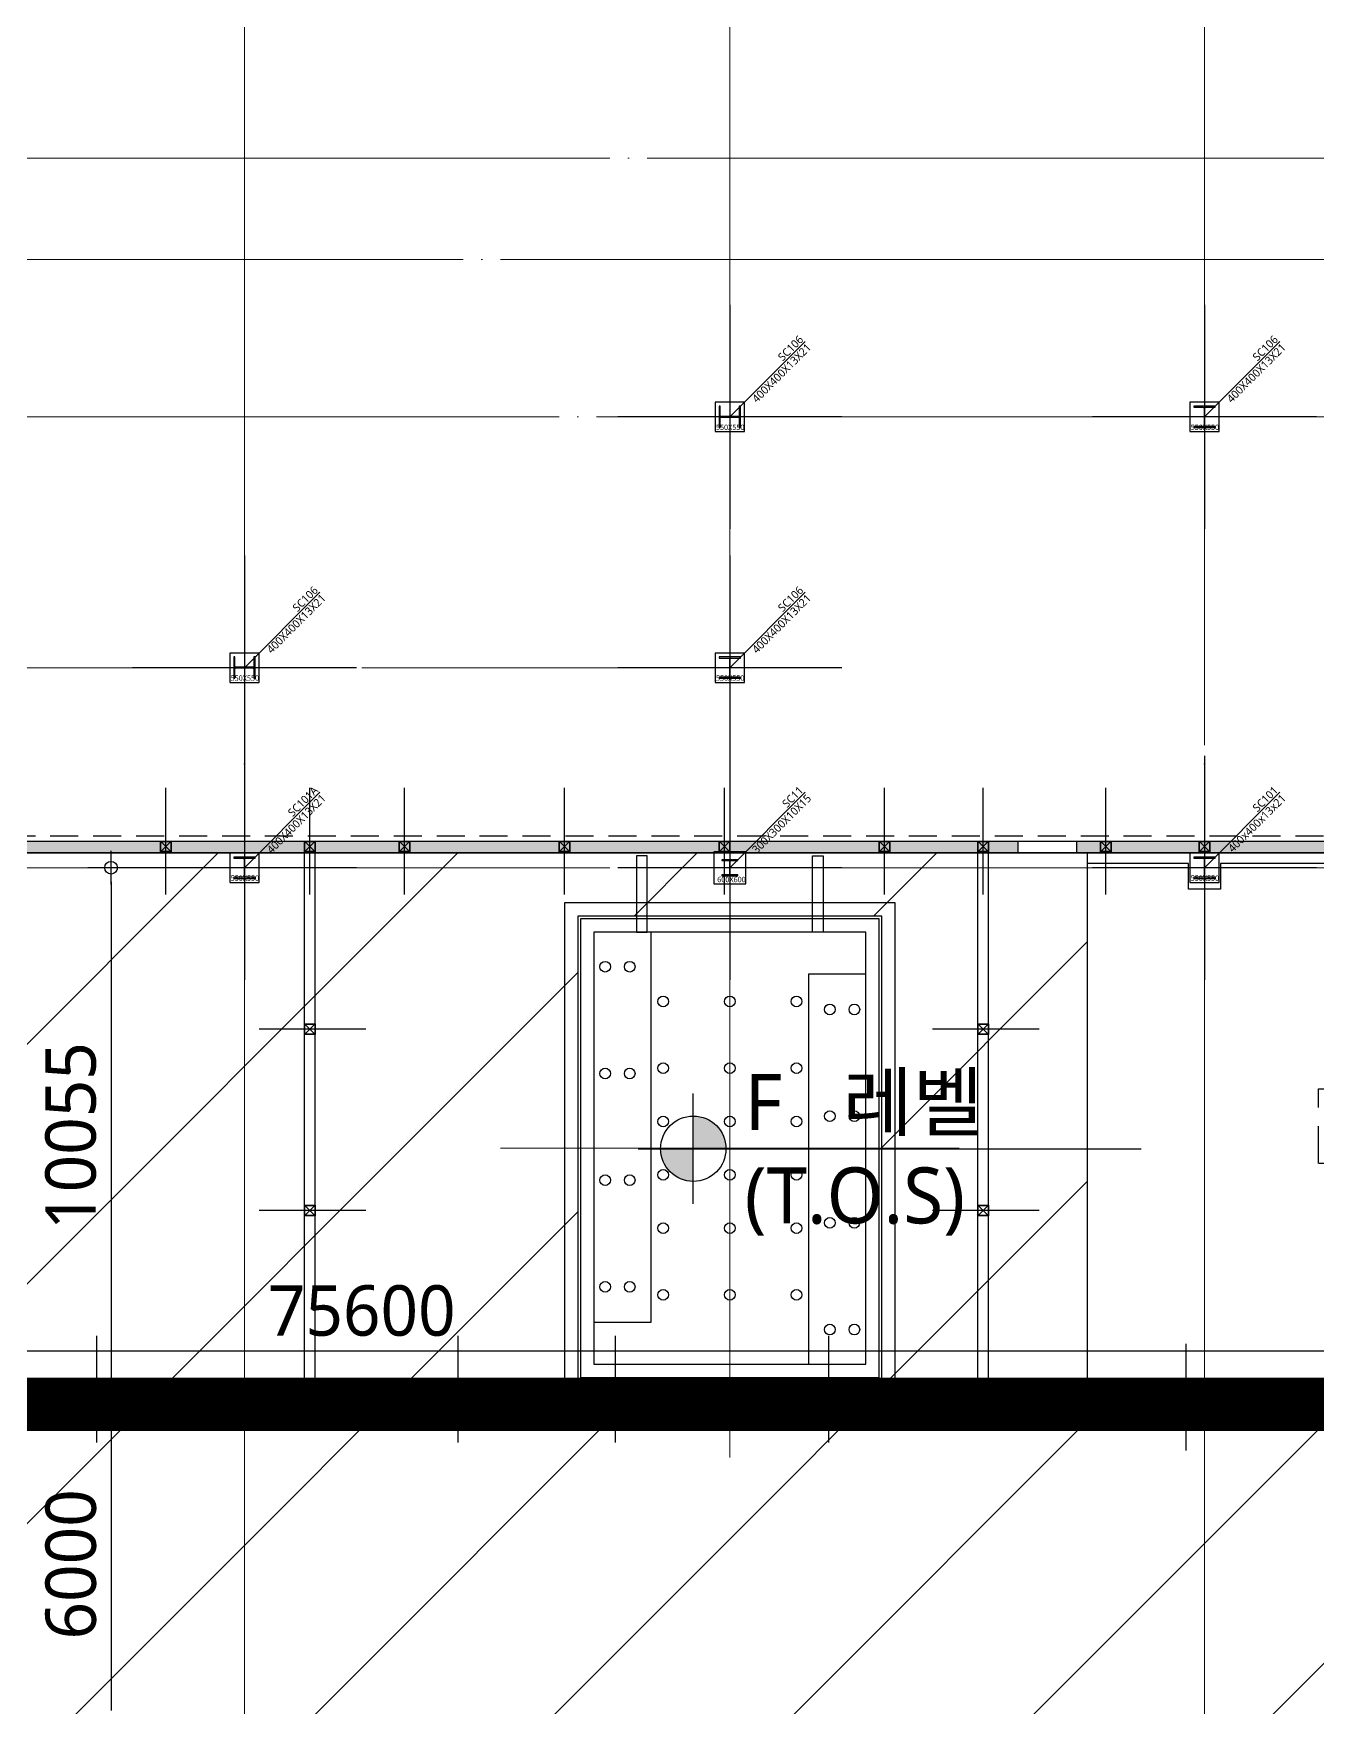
# Model space of a CAD drawing. Header units: millimetres. Extents: x -17369 to 294000, y -718917 to 220315.
# Drawn here: x 91395 to 115470, y 141704 to 173078 of the extents above; entities that cross this region are included whole.
import ezdxf
from ezdxf.enums import TextEntityAlignment as Align

# ---------------------------------------------------------------- set-up
doc = ezdxf.new("R2010")
doc.units = ezdxf.units.MM
doc.header["$LTSCALE"] = 350
for name, pattern in [('CEN', [62, 60, -1, 0, -1]), ('H1', [1, 0.5, -0.5]), ('H12', [3, 2, -1]), ('X-200-S-COL$0$CEN', [62, 60, -1, 0, -1]), ('X-200-S-COL$0$HID', [2.3, 1.5, -0.8])]:
    doc.linetypes.add(name, pattern=pattern)
doc.layers.get('Defpoints').update_dxf_attribs({"color": 181})
for name, color, linetype in [('0-THK300 RC SFRC SLAB영역', 2, 'H12'), ('0-하중영역-AGV', 1, 'H1'), ('0_RC-SLAB', 7, 'Continuous'), ('0_SFRC-SLAB', 3, 'Continuous'), ('CEN', 1, 'CEN'), ('Dims', 1, 'Continuous'), ('level P', 7, 'Continuous'), ('PD', 6, 'Continuous'), ('PERI-OUT', 9, 'Continuous'), ('Sol', 253, 'Continuous'), ('title', 7, 'Continuous'), ('X-200-S-COL$0$2', 2, 'Continuous'), ('X-200-S-COL$0$8', 8, 'Continuous'), ('X-200-S-COL$0$Cen', 1, 'X-200-S-COL$0$CEN'), ('X-200-S-COL$0$CenA', 13, 'X-200-S-COL$0$CEN'), ('X-200-S-COL$0$CenB', 5, 'X-200-S-COL$0$CEN'), ('X-200-S-COL$0$H-Col', 3, 'Continuous'), ('X-200-S-COL$0$PIT', 7, 'Continuous'), ('X-200-S-COL$0$STUD', 4, 'Continuous')]:
    doc.layers.add(name, color=color, linetype=linetype)
for name, color, linetype, plot in [('X-200-S-COL$0$P-Line', 144, 'Continuous', False), ('X-200-S-COL$0$PERI-OUT', 17, 'Continuous', False), ('X-200-S-COL$0$S-NAME', 144, 'Continuous', False)]:
    doc.layers.add(name, color=color, linetype=linetype, plot=plot)
doc.styles.add('X-200-S-COL$0$맑은고딕', font='malgun.ttf')
doc.styles.add('맑은고딕', font='malgun.ttf')

# ---------------------------------------------------------------- blocks, each defined once
blk = doc.blocks.new('X-200-S-COL$0$1F GRID_231010')
at = {"layer": 'X-200-S-COL$0$Cen', "lineweight": 0}
for p, q in [((35900, 23300), (35900, -123050)), ((53900, 23300), (53900, -123050)), ((172950, 13300), (-22950, 13300)), ((172950, 0), (-22950, 0))]:
    blk.add_line(p, q, dxfattribs=at)
at = {"layer": 'X-200-S-COL$0$CenA', "lineweight": 0}
for p, q in [((45000, -1500), (45000, 23300)), ((83400, 11400), (16400, 11400)), ((63500, 8450), (16400, 8450)), ((16400, 3750), (46500, 3750))]:
    blk.add_line(p, q, dxfattribs=at)
blk = doc.blocks.new('X-200-S-COL$0$H-400x400x13x21')
at = {"color": 0}
blk.add_lwpolyline([(200, -200), (200, -179), (28.5, -179, -0.4142136), (6.5, -157), (6.5, 157, -0.4142136), (28.5, 179), (200, 179), (200, 200), (-200, 200), (-200, 179), (-28.5, 179, -0.4142136), (-6.5, 157), (-6.5, -157, -0.4142136), (-28.5, -179), (-200, -179), (-200, -200)], format="xyb", close=True, dxfattribs=at)
blk = doc.blocks.new('X-200-S-COL$0$H-300x300x10x15')
at = {"color": 0, "linetype": 'ByBlock', "ltscale": 0.5}
blk.add_lwpolyline([(23, -135, -0.414214), (5, -117), (5, 117, -0.414214), (23, 135), (150, 135), (150, 150), (-150, 150), (-150, 135), (-23, 135, -0.414214), (-5, 117), (-5, -117, -0.414214), (-23, -135), (-150, -135), (-150, -150), (150, -150), (150, -135)], format="xyb", close=True, dxfattribs=at)
blk = doc.blocks.new('X-200-S-COL$0$1F COLUMN_231010')
at = {"layer": 'X-200-S-COL$0$H-Col', "color": 0}
for name, p, rotation in [('X-200-S-COL$0$H-400x400x13x21', (104450, 165893), 90), ('X-200-S-COL$0$H-400x400x13x21', (95350, 161193), 90), ('X-200-S-COL$0$H-300x300x10x15', (104450, 157443), 180)]:
    blk.add_blockref(name, p, dxfattribs=dict(at, rotation=rotation))
for p in [(113350, 165893), (104450, 161193), (95350, 157443), (113350, 157443)]:
    blk.add_blockref('X-200-S-COL$0$H-400x400x13x21', p, dxfattribs=at)
blk = doc.blocks.new('X-200-S-COL$0$S-NAME')
at = {"layer": 'X-200-S-COL$0$S-NAME', "color": 0}
blk.add_line((0, 0), (2000, 0), dxfattribs=at)
at = {"layer": 'X-200-S-COL$0$S-NAME', "color": 0, "style": 'X-200-S-COL$0$맑은고딕'}
for p in [(2000, 105), (2000, -105)]:
    blk.add_attdef('.', text='', height=150, rotation=359.9949, dxfattribs=at).set_placement(p, align=Align.MIDDLE_RIGHT)
blk = doc.blocks.new('X-200-S-COL$0$PERIMITER_231026')
at = {"layer": 'X-200-S-COL$0$PERI-OUT'}
for points in [[(140800, 167343), (140800, 171293), (177580, 171293), (177580, 176343), (200030, 179093), (224980, 179093), (224980, 150943), (222400, 150943), (222400, 54231), (217203, 49143), (207930, 49143), (207930, 39143), (58950, 39143), (58950, 49143), (45650, 49143), (45650, 98043), (39480, 98043), (39480, 139943), (49950, 139943), (49950, 157943), (120950, 157943), (120950, 169343), (135850, 169343), (135850, 167343)], [(141020, 167123), (141020, 171073), (177800, 171073), (177800, 176148), (200043, 178873), (224760, 178873), (224760, 151163), (222230, 151163), (222230, 54303), (217134, 49313), (207710, 49313), (207710, 39363), (59170, 39363), (59170, 49363), (45870, 49363), (45870, 98263), (39650, 98263), (39650, 139723), (50170, 139723), (50170, 157723), (121120, 157723), (121125, 169173), (135680, 169173), (135680, 167123)]]:
    blk.add_lwpolyline(points, dxfattribs=at)
blk = doc.blocks.new('X-200-S-COL$0$A$C5893b58b')
at = {"layer": 'X-200-S-COL$0$2', "color": 6}
blk.add_lwpolyline([(-3100, -9950), (2500, -9950), (2500, -1350), (-3100, -1350)], close=True, dxfattribs=at)
at = {"layer": 'X-200-S-COL$0$8'}
for centre in [(-2636, -2250), (-2176, -2250), (-1550, -2900), (-300, -2900), (950, -2900), (1576, -3050), (2036, -3050), (-1550, -4150), (-300, -4150), (950, -4150), (-2636, -4250), (-2176, -4250), (1576, -5050), (2036, -5050), (-1550, -5150), (-300, -5150), (950, -5150), (-2636, -6250), (-2176, -6250), (-1550, -6150), (-300, -6150), (950, -6150), (-1550, -7150), (-300, -7150), (950, -7150), (1576, -7050), (2036, -7050), (-2636, -8250), (-2176, -8250), (-1550, -8400), (-300, -8400), (950, -8400), (1576, -9050), (2036, -9050)]:
    blk.add_circle(centre, 100, dxfattribs=at)
at = {"layer": 'X-200-S-COL$0$CenA', "lineweight": 0}
for p, q in [((-300, -11450), (-300, 150)), ((4000, -5650), (-4600, -5650))]:
    blk.add_line(p, q, dxfattribs=at)
at = {"layer": 'X-200-S-COL$0$PIT', "color": 4}
for points in [[(-2050, -1600), (-1850, -1600), (-1850, -170), (-2050, -170)], [(1450, -1600), (1250, -1600), (1250, -170), (1450, -170)]]:
    blk.add_lwpolyline(points, close=True, dxfattribs=at)
at = {"layer": 'X-200-S-COL$0$PIT', "color": 6, "linetype": 'ByBlock'}
blk.add_lwpolyline([(-3400, -10250), (2800, -10250), (2800, -1050), (-3400, -1050)], close=True, dxfattribs=at)
at = {"layer": 'X-200-S-COL$0$PIT'}
for points in [[(-3150, -10000), (2550, -10000), (2550, -1300), (-3150, -1300)], [(-2850, -9700), (2250, -9700), (2250, -1600), (-2850, -1600)]]:
    blk.add_lwpolyline(points, close=True, dxfattribs=at)
at = {"layer": 'X-200-S-COL$0$PIT', "color": 4}
for points in [[(-1780, -1600), (-1780, -8915), (-2850, -8915)], [(1180, -9700), (1180, -2385), (2250, -2385)]]:
    blk.add_lwpolyline(points, dxfattribs=at)
blk = doc.blocks.new('X-200-S-COL$0$Stud')
at = {"color": 250}
for p, q in [((-94, -94), (94, 94)), ((-94, 94), (94, -94))]:
    blk.add_line(p, q, dxfattribs=at)
blk.add_lwpolyline([(100, -100), (-100, -100), (-100, 100), (100, 100)], close=True)
at = {"color": 6}
blk.add_lwpolyline([(94, -94), (-94, -94), (-94, 94), (94, 94)], close=True, dxfattribs=at)
blk = doc.blocks.new('X-200-S-COL$0$Stud-100x100x6')
at = {"color": 250}
for p, q in [((44, -44), (-44, 44)), ((-44, -44), (44, 44))]:
    blk.add_line(p, q, dxfattribs=at)
blk.add_lwpolyline([(50, 50), (50, -50), (-50, -50), (-50, 50)], close=True)
at = {"color": 6}
blk.add_lwpolyline([(44, 44), (44, -44), (-44, -44), (-44, 44)], close=True, dxfattribs=at)
blk = doc.blocks.new('X-200-S-COL$0$1F STUD_231010')
at = {"layer": 'X-200-S-COL$0$CenB'}
for p, q in [((93875, 156943), (93875, 158943)), ((96575, 156943), (96575, 158943)), ((98350, 156943), (98350, 158943)), ((101350, 156943), (101350, 158943)), ((104350, 156943), (104350, 158943)), ((107350, 156943), (107350, 158943)), ((109200, 156943), (109200, 158943)), ((111500, 156943), (111500, 158943)), ((97625, 154418), (95625, 154418)), ((110250, 154418), (108250, 154418)), ((97625, 151018), (95625, 151018)), ((110250, 151018), (108250, 151018)), ((92575, 148668), (92575, 146668)), ((99350, 148668), (99350, 146668)), ((102300, 148668), (102300, 146668)), ((106300, 148668), (106300, 146668)), ((113000, 148518), (113000, 146518)), ((97625, 147618), (95625, 147618)), ((110250, 147618), (108250, 147618))]:
    blk.add_line(p, q, dxfattribs=at)
at = {"layer": 'X-200-S-COL$0$STUD'}
for name, p in [('X-200-S-COL$0$Stud', (93875, 157843)), ('X-200-S-COL$0$Stud', (96575, 157843)), ('X-200-S-COL$0$Stud', (98350, 157843)), ('X-200-S-COL$0$Stud', (101350, 157843)), ('X-200-S-COL$0$Stud', (104350, 157843)), ('X-200-S-COL$0$Stud', (107350, 157843)), ('X-200-S-COL$0$Stud', (109200, 157843)), ('X-200-S-COL$0$Stud', (111500, 157843)), ('X-200-S-COL$0$Stud', (113350, 157843)), ('X-200-S-COL$0$Stud-100x100x6', (113000, 147568))]:
    blk.add_blockref(name, p, dxfattribs=at)
at = {"layer": 'X-200-S-COL$0$STUD', "rotation": 90}
for p in [(96575, 154418), (109200, 154418), (96575, 151018), (109200, 151018), (92575, 147618), (96575, 147618), (99350, 147618), (102300, 147618), (109200, 147618)]:
    blk.add_blockref('X-200-S-COL$0$Stud', p, dxfattribs=at)
at = {"layer": 'X-200-S-COL$0$STUD', "xscale": -0.9999999999999996, "rotation": 270}
blk.add_blockref('X-200-S-COL$0$Stud', (106300, 147618), dxfattribs=at)
blk = doc.blocks.new('DIMDOT')
at = {"color": 0, "linetype": 'ByBlock'}
blk.add_line((-1.2, 0), (1.2, 0), dxfattribs=at)
at = {"color": 3}
blk.add_circle((0, 0), 0.45, dxfattribs=at)

msp = doc.modelspace()

# ---------------------------------------------------------------- hatches: boundary and pattern name
at = {"linetype": 'ByBlock'}
h = msp.add_hatch(color=256, dxfattribs=at)
h.paths.add_polyline_path([(103766.3, 152789.2), (103766.3, 152176.7), (104378.8, 152176.7, 0.4142136)])
h.paths.add_polyline_path([(103766.3, 152176.7), (103153.8, 152176.7, 0.4142136), (103766.3, 151564.2)])
at = {"layer": '0-THK300 RC SFRC SLAB영역', "linetype": 'ByBlock'}
h = msp.add_hatch(dxfattribs=at)
h.set_pattern_fill('ANSI31', color=256, scale=1000)
h.paths.add_polyline_path([(59750, 157722.6), (111150, 157722.6), (111150, 147517.6), (112250, 147517.6), (112250, 147717.6), (117200, 147717.6), (117200, 147517.6), (118300, 147517.6), (118300, 151902.6), (115490, 151902.6), (115490, 153297.6), (118300, 153297.6), (118300, 157722.6), (121120, 157722.6), (121120, 169172.6), (135680, 169172.6), (135680, 157442.6), (207430, 157442.6), (207430, 139342.6), (222230, 139342.6), (222230, 128092.6), (207430, 128092.6), (207430, 123542.6), (141350, 123542.6), (141350, 107852.6), (141435, 107852.6), (141435, 104082.6), (140835, 104082.6), (140835, 95552.6), (141045.3, 95552.6), (141348.7, 95249.2), (141348.5, 85542.6), (66850, 85542.6), (66850, 92842.6), (75300, 92842.6), (75300, 95742.6), (76900, 95742.6), (76900, 108742.6), (75300, 108742.6), (75300, 111342.6), (76900, 111342.6), (76900, 127342.6), (81680, 127342.6), (135150, 127342.6), (135150, 132742.6), (135150, 137642.6), (135150, 141387.6), (65650, 141387.6), (65650, 139142.6), (59750, 139142.6)])
h.paths.add_polyline_path([(118650, 92347.6), (118650, 111547.6), (126800, 111547.6), (126800, 110947.6), (132650, 110947.6), (132650, 105447.6), (130950, 105447.6), (130950, 97247.6), (132650, 97247.6), (132650, 92947.6), (126800, 92947.6), (126800, 92347.6)], flags=16)
h.paths.add_polyline_path([(101600, 156537.6), (101600, 147837.6), (107300, 147837.6), (107300, 156537.6)], flags=16)
at = {"layer": 'Sol'}
h = msp.add_hatch(color=256, dxfattribs=at)
h.dxf.hatch_style = 1
h.paths.add_polyline_path([(118570, 39362.6), (116250, 39362.6), (116250, 39142.6), (118570, 39142.6)])
h.paths.add_polyline_path([(174720, 39362.6), (172550, 39362.6), (172550, 39142.6), (174720, 39142.6)])
h.paths.add_polyline_path([(170450, 39362.6), (170450, 39142.6), (171450, 39142.6), (171450, 39362.6)])
h.paths.add_polyline_path([(163550, 39362.6), (163550, 39142.6), (165450, 39142.6), (165450, 39362.6)])
h.paths.add_polyline_path([(162450, 39142.6), (162450, 39362.6), (129130, 39362.6), (129130, 39142.6)])
h.paths.add_polyline_path([(73450, 39362.6), (73450, 39142.6), (115150, 39142.6), (115150, 39362.6)])
h.paths.add_polyline_path([(56150, 49362.6), (56150, 49142.6), (57350, 49142.6), (57350, 49362.6)])
h.paths.add_polyline_path([(45870, 60442.6), (45650, 60442.6), (45650, 49142.6), (52150, 49142.6), (52150, 49362.6), (45870, 49362.6)])
h.paths.add_polyline_path([(45870, 71042.6), (45650, 71042.6), (45650, 62442.6), (45870, 62442.6)])
h.paths.add_polyline_path([(45870, 79642.6), (45650, 79642.6), (45650, 76042.6), (45870, 76042.6)])
h.paths.add_polyline_path([(44800, 98262.6), (44800, 98042.6), (45650, 98042.6), (45650, 80742.6), (45870, 80742.6), (45870, 98262.6)])
h.paths.add_polyline_path([(45800, 139942.6), (45800, 139722.6), (46500, 139722.6), (46500, 139942.6)])
h.paths.add_polyline_path([(40800, 139722.6), (40800, 139942.6), (39480, 139942.6), (39480, 98042.6), (40800, 98042.6), (40800, 98262.6), (39650, 98262.6), (39650, 139722.6)])
h.paths.add_polyline_path([(50170, 145142.6), (49950, 145142.6), (49950, 139942.6), (47600, 139942.6), (47600, 139722.6), (50170, 139722.6)])
h.paths.add_polyline_path([(50170, 147842.6), (49950, 147842.6), (49950, 146942.6), (50170, 146942.6)])
h.paths.add_polyline_path([(50170, 155042.6), (49950, 155042.6), (49950, 148742.6), (50170, 148742.6)])
h.paths.add_polyline_path([(67250, 157722.6), (67250, 157942.6), (49950, 157942.6), (49950, 156842.6), (50170, 156842.6), (50170, 157722.6)])
h.paths.add_polyline_path([(109850, 157722.6), (109850, 157942.6), (68350, 157942.6), (68350, 157722.6)])
h.paths.add_polyline_path([(135680, 167122.6), (136250, 167122.6), (136250, 167342.6), (135850, 167342.6), (135850, 169342.6), (120950, 169342.6), (120950, 166167.6), (121120, 166167.6), (121120, 169172.6), (135680, 169172.6)])
h.paths.add_polyline_path([(137850, 167342.6), (137350, 167342.6), (137350, 167122.6), (137850, 167122.6)])
h.paths.add_polyline_path([(177800, 171942.6), (177580, 171942.6), (177580, 171292.6), (140800, 171292.6), (140800, 167342.6), (140350, 167342.6), (140350, 167122.6), (141020, 167122.6), (141020, 171072.6), (177800, 171072.6)])
h.paths.add_polyline_path([(224760, 177842.6), (224980, 177842.6), (224980, 179092.6), (200030, 179092.6), (177580, 176342.6), (177580, 175342.6), (177800, 175342.6), (177800, 176147.9), (200043.4, 178872.6), (224760, 178872.6)])
h.paths.add_polyline_path([(207930, 45742.6), (207710, 45742.6), (207710, 39362.6), (185280, 39362.6), (185280, 39142.6), (207930, 39142.6)])
h.paths.add_polyline_path([(208030, 49142.6), (208030, 49312.6), (207710, 49312.6), (207710, 46842.6), (207930, 46842.6), (207930, 49142.6)])
h.paths.add_polyline_path([(222400, 64617.6), (222230, 64617.6), (222230, 54302.5), (217133.9, 49312.6), (209130, 49312.6), (209130, 49142.6), (217203.3, 49142.6), (222400, 54231)])
h.paths.add_polyline_path([(222400, 89467.6), (222230, 89467.6), (222230, 66617.6), (222400, 66617.6)])
h.paths.add_polyline_path([(222400, 97617.6), (222230, 97617.6), (222230, 91467.6), (222400, 91467.6)])
h.paths.add_polyline_path([(222400, 107467.6), (222230, 107467.6), (222230, 100417.6), (222400, 100417.6)])
h.paths.add_polyline_path([(222400, 144167.6), (222230, 144167.6), (222230, 109467.6), (222400, 109467.6)])
h.paths.add_polyline_path([(222230, 145267.6), (222400, 145267.6), (222400, 150942.6), (224980, 150942.6), (224980, 172842.6), (224760, 172842.6), (224760, 151162.6), (222230, 151162.6)])
h.paths.add_polyline_path([(67350, 39362.6), (67350, 39142.6), (69450, 39142.6), (69450, 39362.6)])
h.paths.add_polyline_path([(66250, 39142.6), (66250, 39362.6), (59170, 39362.6), (59170, 49362.6), (58450, 49362.6), (58450, 49142.6), (58950, 49142.6), (58950, 39142.6)])
h.paths.add_polyline_path([(120950, 160967.6), (121120, 160967.6), (121120, 164167.6), (120950, 164167.6)])
h.paths.add_polyline_path([(121120, 159867.6), (120950, 159867.6), (120950, 157942.6), (110950, 157942.6), (110950, 157722.6), (121120, 157722.6)])

# ---------------------------------------------------------------- linework, layer by layer
at = {"linetype": 'ByBlock'}
msp.add_line((103766.3, 151144.2), (103766.3, 153209.2), dxfattribs=at)
msp.add_circle((103766.3, 152176.7), 612.5, dxfattribs=at)
at = {"layer": '0-THK300 RC SFRC SLAB영역'}
msp.add_lwpolyline([(59750, 157722.6), (111150, 157722.6), (111150, 147517.6), (112250, 147517.6), (112250, 147717.6), (117200, 147717.6), (117200, 147517.6), (118300, 147517.6), (118300, 151902.6), (115490, 151902.6), (115490, 153297.6), (118300, 153297.6), (118300, 157722.6), (121120, 157722.6), (121120, 169172.6), (135680, 169172.6), (135680, 157442.6), (207430, 157442.6)], dxfattribs=at)
at = {"layer": '0-THK300 RC SFRC SLAB영역', "linetype": 'ByBlock'}
for points in [[(59750, 157722.6), (111150, 157722.6)], [(111150, 157722.6), (111150, 147517.6)], [(101600, 156537.6), (101600, 147837.6)], [(107300, 156537.6), (101600, 156537.6)], [(107300, 147837.6), (107300, 156537.6)], [(101600, 147837.6), (107300, 147837.6)], [(111150, 147517.6), (112250, 147517.6)], [(112250, 147717.6), (117200, 147717.6)], [(112250, 147517.6), (112250, 147717.6)]]:
    msp.add_lwpolyline(points, dxfattribs=at)
at = {"layer": '0-THK300 RC SFRC SLAB영역'}
msp.add_lwpolyline([(101600, 156537.6), (101600, 147837.6), (107300, 147837.6), (107300, 156537.6)], close=True, dxfattribs=at)
at = {"layer": '0-하중영역-AGV', "linetype": 'ByBlock', "const_width": 1000}
msp.add_lwpolyline([(45870, 70542.6), (45870, 98042.6), (56950, 98042.6), (56950, 103847.6), (59650, 103847.6), (59650, 139142.6), (59750, 139142.6), (59750, 147387.6), (135350, 147387.6), (135350, 155387.6), (141350, 155387.6), (141350, 121542.6), (189430, 121542.6)], dxfattribs=at)
at = {"layer": '0_RC-SLAB'}
for p, q in [((118500, 157722.6), (88475, 157722.6)), ((88475, 147387.6), (118500, 147387.6))]:
    msp.add_line(p, q, dxfattribs=at)
at = {"layer": '0_RC-SLAB', "color": 4}
for p, q in [((113050, 157522.6), (111150, 157522.6)), ((111150, 157522.6), (111150, 147517.6)), ((113050, 157042.6), (113050, 157522.6)), ((118300, 157522.6), (113650, 157522.6)), ((113650, 157522.6), (113650, 157042.6)), ((113650, 157042.6), (113050, 157042.6)), ((111150, 147517.6), (112250, 147517.6)), ((112250, 147517.6), (112250, 147717.6)), ((112250, 147717.6), (117200, 147717.6))]:
    msp.add_line(p, q, dxfattribs=at)
at = {"layer": '0_SFRC-SLAB'}
msp.add_line((118500, 147387.6), (88475, 147387.6), dxfattribs=at)
at = {"layer": 'CEN'}
for p, q in [((104450, 167992.6), (104450, 163792.6)), ((113350, 167992.6), (113350, 163792.6)), ((106550, 165892.6), (102350, 165892.6)), ((115450, 165892.6), (111250, 165892.6)), ((95350, 163292.6), (95350, 159092.6)), ((104450, 163292.6), (104450, 159092.6)), ((97450, 161192.6), (93250, 161192.6)), ((106550, 161192.6), (102350, 161192.6)), ((95350, 159542.6), (95350, 155342.6)), ((104450, 159542.6), (104450, 155342.6)), ((113350, 159542.6), (113350, 155342.6)), ((97450, 157442.6), (93250, 157442.6)), ((106550, 157442.6), (102350, 157442.6)), ((115450, 157442.6), (111250, 157442.6))]:
    msp.add_line(p, q, dxfattribs=at)
at = {"layer": 'Dims', "color": 1, "transparency": 16777216}
for p, q in [((94850, 157442.6), (92412.5, 157442.6)), ((92850, 157180.1), (92850, 147650.1)), ((60012.5, 148387.6), (135087.5, 148387.6)), ((94850, 147387.6), (92412.5, 147387.6)), ((94850, 147387.6), (92412.5, 147387.6)), ((92850, 147125.1), (92850, 141650.1))]:
    msp.add_line(p, q, dxfattribs=at)
at = {"layer": 'PD'}
for points in [[(104175, 165617.6), (104725, 165617.6), (104725, 166167.6), (104175, 166167.6)], [(113075, 165617.6), (113625, 165617.6), (113625, 166167.6), (113075, 166167.6)], [(95075, 160917.6), (95625, 160917.6), (95625, 161467.6), (95075, 161467.6)], [(104175, 160917.6), (104725, 160917.6), (104725, 161467.6), (104175, 161467.6)], [(95075, 157167.6), (95625, 157167.6), (95625, 157717.6), (95075, 157717.6)], [(104150, 157142.6), (104750, 157142.6), (104750, 157742.6), (104150, 157742.6)], [(113075, 157167.6), (113625, 157167.6), (113625, 157717.6), (113075, 157717.6)]]:
    msp.add_lwpolyline(points, close=True, dxfattribs=at)
at = {"layer": 'PERI-OUT'}
for p, q in [((49950, 157942.6), (120950, 157942.6)), ((109850, 157942.6), (109850, 157722.6)), ((110950, 157942.6), (110950, 157722.6)), ((50170, 157722.6), (121120, 157722.6))]:
    msp.add_line(p, q, dxfattribs=at)
at = {"layer": 'title'}
msp.add_line((102733.7, 152176.7), (112166.3, 152176.7), dxfattribs=at)
at = {"layer": 'X-200-S-COL$0$P-Line'}
for p, q in [((96475, 147517.6), (96475, 157942.6)), ((96675, 147517.6), (96675, 157942.6)), ((109100, 147517.6), (109100, 157942.6)), ((109300, 147517.6), (109300, 157942.6))]:
    msp.add_line(p, q, dxfattribs=at)
at = {"layer": 'X-200-S-COL$0$P-Line', "color": 253, "linetype": 'X-200-S-COL$0$HID'}
msp.add_lwpolyline([(222500, 54189), (217244.1, 49042.6), (208030, 49042.6), (208030, 39022.6), (58850, 39022.6), (58850, 49042.6), (45550, 49042.6), (45550, 97942.6), (39380, 97942.6), (39380, 140042.6), (49850, 140042.6), (49850, 158042.6), (120850, 158042.6), (120850, 169442.6), (135950, 169442.6), (135950, 167442.6), (140700, 167442.6), (140700, 171392.6), (177480, 171392.6), (177480, 176431.1), (200023.9, 179192.6), (225080, 179192.6), (225080, 150842.6), (222500, 150842.6)], close=True, dxfattribs=at)
at = {"layer": 'X-200-S-COL$0$P-Line'}
msp.add_lwpolyline([(88475, 157942.6), (88475, 147517.6), (118500, 147517.6), (118500, 157942.6)], dxfattribs=at)

# ---------------------------------------------------------------- block references
msp.add_blockref('X-200-S-COL$0$A$C5893b58b', (104750, 157837.6))
at = {"layer": 'Dims', "color": 1, "transparency": 16777216, "xscale": 262.5, "yscale": 262.5, "zscale": 262.5}
for p, rotation in [((92850, 157442.6), 90), ((92850, 147387.6), 90), ((92850, 147387.6), 270)]:
    msp.add_blockref('DIMDOT', p, dxfattribs=dict(at, rotation=rotation))
at = {"layer": 'X-200-S-COL$0$Cen', "lineweight": 0}
msp.add_blockref('X-200-S-COL$0$1F GRID_231010', (59450, 157442.6), dxfattribs=at)
at = {"layer": 'X-200-S-COL$0$H-Col'}
msp.add_blockref('X-200-S-COL$0$1F COLUMN_231010', (0, 0), dxfattribs=at)
at = {"layer": 'X-200-S-COL$0$PERI-OUT'}
msp.add_blockref('X-200-S-COL$0$PERIMITER_231026', (0, 0), dxfattribs=at)
at = {"layer": 'X-200-S-COL$0$S-NAME'}
ref = msp.add_blockref('X-200-S-COL$0$S-NAME', (104450, 165892.6), dxfattribs=dict(at, rotation=45.00000000000001))
ref.add_attrib('.', '400X400X13X21', dxfattribs={"color": 0, "height": 150, "rotation": 44.99494, "style": 'X-200-S-COL$0$맑은고딕'}).set_placement((105938.2, 167232.6), align=Align.MIDDLE_RIGHT)
ref.add_attrib('.', 'SC106', dxfattribs={"color": 0, "height": 150, "rotation": 44.99494, "style": 'X-200-S-COL$0$맑은고딕'}).set_placement((105789.9, 167381), align=Align.MIDDLE_RIGHT)
ref = msp.add_blockref('X-200-S-COL$0$S-NAME', (113350, 165892.6), dxfattribs=dict(at, rotation=45.00000000000001))
ref.add_attrib('.', '400X400X13X21', dxfattribs={"color": 0, "height": 150, "rotation": 44.99494, "style": 'X-200-S-COL$0$맑은고딕'}).set_placement((114838.2, 167232.6), align=Align.MIDDLE_RIGHT)
ref.add_attrib('.', 'SC106', dxfattribs={"color": 0, "height": 150, "rotation": 44.99494, "style": 'X-200-S-COL$0$맑은고딕'}).set_placement((114689.9, 167381), align=Align.MIDDLE_RIGHT)
ref = msp.add_blockref('X-200-S-COL$0$S-NAME', (95350, 161192.6), dxfattribs=dict(at, rotation=45.00000000000001))
ref.add_attrib('.', '400X400X13X21', dxfattribs={"color": 0, "height": 150, "rotation": 44.99494, "style": 'X-200-S-COL$0$맑은고딕'}).set_placement((96838.2, 162532.6), align=Align.MIDDLE_RIGHT)
ref.add_attrib('.', 'SC106', dxfattribs={"color": 0, "height": 150, "rotation": 44.99494, "style": 'X-200-S-COL$0$맑은고딕'}).set_placement((96689.9, 162681), align=Align.MIDDLE_RIGHT)
ref = msp.add_blockref('X-200-S-COL$0$S-NAME', (104450, 161192.6), dxfattribs=dict(at, rotation=45.00000000000001))
ref.add_attrib('.', '400X400X13X21', dxfattribs={"color": 0, "height": 150, "rotation": 44.99494, "style": 'X-200-S-COL$0$맑은고딕'}).set_placement((105938.2, 162532.6), align=Align.MIDDLE_RIGHT)
ref.add_attrib('.', 'SC106', dxfattribs={"color": 0, "height": 150, "rotation": 44.99494, "style": 'X-200-S-COL$0$맑은고딕'}).set_placement((105789.9, 162681), align=Align.MIDDLE_RIGHT)
ref = msp.add_blockref('X-200-S-COL$0$S-NAME', (95350, 157442.6), dxfattribs=dict(at, rotation=45.00000000000001))
ref.add_attrib('.', '400X400X13X21', dxfattribs={"color": 0, "height": 150, "rotation": 44.99494, "style": 'X-200-S-COL$0$맑은고딕'}).set_placement((96838.2, 158782.6), align=Align.MIDDLE_RIGHT)
ref.add_attrib('.', 'SC101A', dxfattribs={"color": 0, "height": 150, "rotation": 44.99494, "style": 'X-200-S-COL$0$맑은고딕'}).set_placement((96689.9, 158931), align=Align.MIDDLE_RIGHT)
ref = msp.add_blockref('X-200-S-COL$0$S-NAME', (104450, 157442.6), dxfattribs=dict(at, rotation=45.00000000000001))
ref.add_attrib('.', '300X300X10X15', dxfattribs={"color": 0, "height": 150, "rotation": 44.99494, "style": 'X-200-S-COL$0$맑은고딕'}).set_placement((105938.2, 158782.6), align=Align.MIDDLE_RIGHT)
ref.add_attrib('.', 'SC11', dxfattribs={"color": 0, "height": 150, "rotation": 44.99494, "style": 'X-200-S-COL$0$맑은고딕'}).set_placement((105789.9, 158931), align=Align.MIDDLE_RIGHT)
ref = msp.add_blockref('X-200-S-COL$0$S-NAME', (113350, 157442.6), dxfattribs=dict(at, rotation=45.00000000000001))
ref.add_attrib('.', '400x400x13x21', dxfattribs={"color": 0, "height": 150, "rotation": 44.99494, "style": 'X-200-S-COL$0$맑은고딕'}).set_placement((114838.2, 158782.6), align=Align.MIDDLE_RIGHT)
ref.add_attrib('.', 'SC101', dxfattribs={"color": 0, "height": 150, "rotation": 44.99494, "style": 'X-200-S-COL$0$맑은고딕'}).set_placement((114689.9, 158931), align=Align.MIDDLE_RIGHT)
at = {"layer": 'X-200-S-COL$0$STUD'}
msp.add_blockref('X-200-S-COL$0$1F STUD_231010', (0, 0), dxfattribs=at)

# ---------------------------------------------------------------- texts
at = {"layer": 'Defpoints', "style": '맑은고딕'}
for s, p in [('550X550', (104725, 165617.6)), ('550X550', (113625, 165617.6)), ('550X550', (95625, 160917.6)), ('550X550', (104725, 160917.6)), ('550X550', (95625, 157167.6)), ('600X600', (104750, 157142.6)), ('550X550', (113625, 157167.6))]:
    msp.add_text(s, height=100, dxfattribs=at).set_placement(p, align=Align.BOTTOM_RIGHT)
at = {"layer": 'Dims', "color": 3, "transparency": 16777216, "char_height": 945, "attachment_point": 5, "rotation": 90, "style": '맑은고딕'}
for s, insert in [('\\A1;10055', (92096.7, 152415.1)), ('\\A1;6000', (92099.3, 144387.6))]:
    msp.add_mtext(s, dxfattribs=dict(at, insert=insert))
at = {"layer": 'Dims', "color": 3, "transparency": 16777216, "insert": (97550, 149138.3), "char_height": 945, "attachment_point": 5, "style": '맑은고딕'}
msp.add_mtext('\\A1;75600', dxfattribs=at)
at = {"layer": 'level P', "style": '맑은고딕'}
for tag, p in [('F', (104728.8, 152526.7)), ('레벨', (106566.3, 152526.7))]:
    msp.add_attdef(tag, p, '', height=1050, dxfattribs=at)
msp.add_attdef('(T.O.S)', text='', height=1050, dxfattribs=at).set_placement((104728.8, 151826.7), align=Align.TOP_LEFT)

doc.saveas('drawing.dxf')
